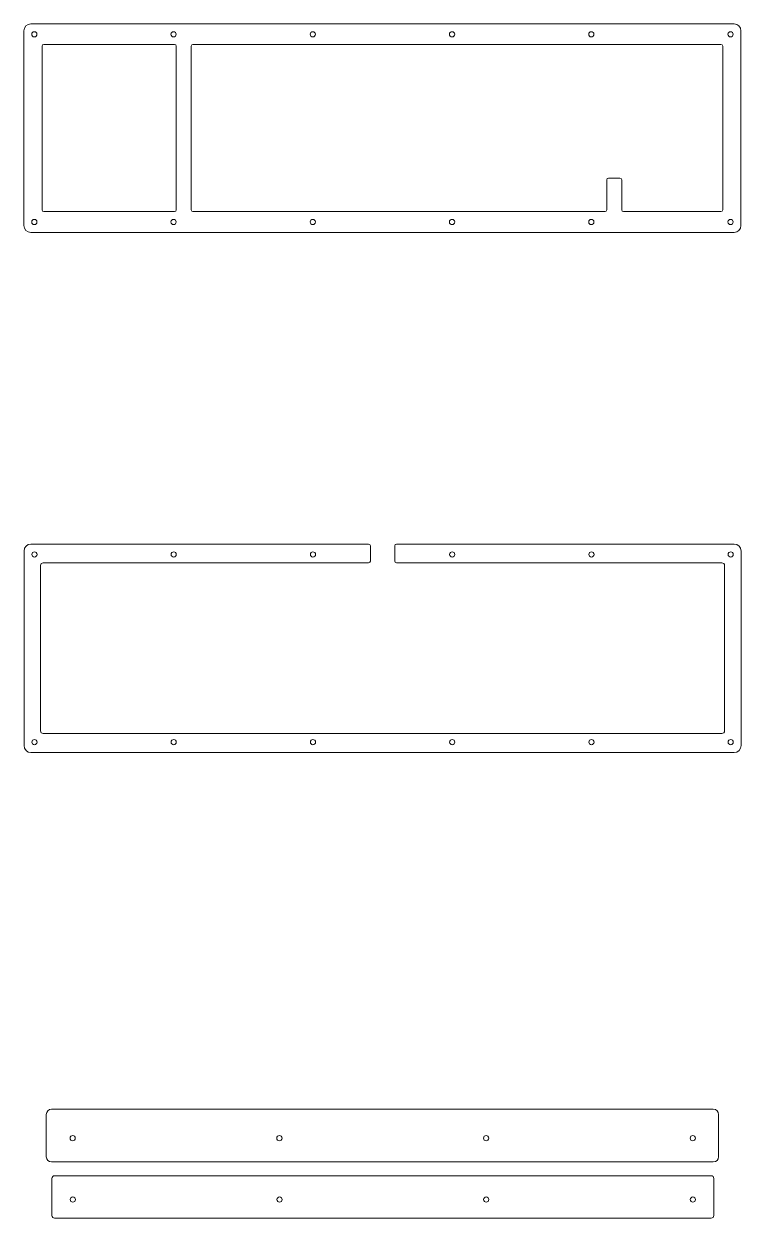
# Model space of a CAD drawing. Header units: inches. Extents: x -33 to 93, y -21 to 51.
# Drawn here: x 9.4 to 50.6, y -18 to 50.8 of the extents above; entities that cross this region are included whole.
import ezdxf

# ---------------------------------------------------------------- set-up
doc = ezdxf.new("R2010")
doc.units = ezdxf.units.IN
doc.header["$MEASUREMENT"] = 0
doc.layers.add('Layer 1', color=7, linetype='Continuous')

# ---------------------------------------------------------------- blocks, each defined once
blk = doc.blocks.new('block 35')
at = {"layer": 'Layer 1', "lineweight": 0}
blk.add_open_spline([(10.122, 50.151), (10.122, 50.234), (10.055, 50.301), (9.972, 50.301), (9.889, 50.301), (9.822, 50.234), (9.822, 50.151), (9.822, 50.068), (9.889, 50.001), (9.972, 50.001), (10.055, 50.001), (10.122, 50.068), (10.122, 50.151)], degree=3, knots=[0, 0, 0, 0, 1, 1, 1, 2, 2, 2, 3, 3, 3, 4, 4, 4, 4], dxfattribs=at)
blk = doc.blocks.new('block 34')
at = {"layer": 'Layer 1'}
blk.add_blockref('block 35', (0, 0), dxfattribs=at)
blk = doc.blocks.new('block 37')
at = {"layer": 'Layer 1', "lineweight": 0}
blk.add_open_spline([(18.132, 50.151), (18.132, 50.234), (18.064, 50.301), (17.982, 50.301), (17.899, 50.301), (17.832, 50.234), (17.832, 50.151), (17.832, 50.068), (17.899, 50.001), (17.982, 50.001), (18.064, 50.001), (18.132, 50.068), (18.132, 50.151)], degree=3, knots=[0, 0, 0, 0, 1, 1, 1, 2, 2, 2, 3, 3, 3, 4, 4, 4, 4], dxfattribs=at)
blk = doc.blocks.new('block 36')
at = {"layer": 'Layer 1'}
blk.add_blockref('block 37', (0, 0), dxfattribs=at)
blk = doc.blocks.new('block 39')
at = {"layer": 'Layer 1', "lineweight": 0}
blk.add_open_spline([(26.141, 50.151), (26.141, 50.234), (26.074, 50.301), (25.991, 50.301), (25.908, 50.301), (25.841, 50.234), (25.841, 50.151), (25.841, 50.068), (25.908, 50.001), (25.991, 50.001), (26.074, 50.001), (26.141, 50.068), (26.141, 50.151)], degree=3, knots=[0, 0, 0, 0, 1, 1, 1, 2, 2, 2, 3, 3, 3, 4, 4, 4, 4], dxfattribs=at)
blk = doc.blocks.new('block 38')
at = {"layer": 'Layer 1'}
blk.add_blockref('block 39', (0, 0), dxfattribs=at)
blk = doc.blocks.new('block 41')
at = {"layer": 'Layer 1', "lineweight": 0}
blk.add_open_spline([(34.151, 50.151), (34.151, 50.234), (34.083, 50.301), (34.001, 50.301), (33.918, 50.301), (33.851, 50.234), (33.851, 50.151), (33.851, 50.068), (33.918, 50.001), (34.001, 50.001), (34.083, 50.001), (34.151, 50.068), (34.151, 50.151)], degree=3, knots=[0, 0, 0, 0, 1, 1, 1, 2, 2, 2, 3, 3, 3, 4, 4, 4, 4], dxfattribs=at)
blk = doc.blocks.new('block 40')
at = {"layer": 'Layer 1'}
blk.add_blockref('block 41', (0, 0), dxfattribs=at)
blk = doc.blocks.new('block 43')
at = {"layer": 'Layer 1', "lineweight": 0}
blk.add_open_spline([(42.16, 50.151), (42.16, 50.234), (42.093, 50.301), (42.01, 50.301), (41.927, 50.301), (41.86, 50.234), (41.86, 50.151), (41.86, 50.068), (41.927, 50.001), (42.01, 50.001), (42.093, 50.001), (42.16, 50.068), (42.16, 50.151)], degree=3, knots=[0, 0, 0, 0, 1, 1, 1, 2, 2, 2, 3, 3, 3, 4, 4, 4, 4], dxfattribs=at)
blk = doc.blocks.new('block 42')
at = {"layer": 'Layer 1'}
blk.add_blockref('block 43', (0, 0), dxfattribs=at)
blk = doc.blocks.new('block 45')
at = {"layer": 'Layer 1', "lineweight": 0}
blk.add_open_spline([(50.17, 50.151), (50.17, 50.234), (50.102, 50.301), (50.02, 50.301), (49.937, 50.301), (49.87, 50.234), (49.87, 50.151), (49.87, 50.068), (49.937, 50.001), (50.02, 50.001), (50.102, 50.001), (50.17, 50.068), (50.17, 50.151)], degree=3, knots=[0, 0, 0, 0, 1, 1, 1, 2, 2, 2, 3, 3, 3, 4, 4, 4, 4], dxfattribs=at)
blk = doc.blocks.new('block 44')
at = {"layer": 'Layer 1'}
blk.add_blockref('block 45', (0, 0), dxfattribs=at)
blk = doc.blocks.new('block 47')
at = {"layer": 'Layer 1', "lineweight": 0}
blk.add_open_spline([(50.17, 39.351), (50.17, 39.434), (50.102, 39.501), (50.02, 39.501), (49.937, 39.501), (49.87, 39.434), (49.87, 39.351), (49.87, 39.268), (49.937, 39.201), (50.02, 39.201), (50.102, 39.201), (50.17, 39.268), (50.17, 39.351)], degree=3, knots=[0, 0, 0, 0, 1, 1, 1, 2, 2, 2, 3, 3, 3, 4, 4, 4, 4], dxfattribs=at)
blk = doc.blocks.new('block 46')
at = {"layer": 'Layer 1'}
blk.add_blockref('block 47', (0, 0), dxfattribs=at)
blk = doc.blocks.new('block 49')
at = {"layer": 'Layer 1', "lineweight": 0}
blk.add_open_spline([(42.16, 39.351), (42.16, 39.434), (42.093, 39.501), (42.01, 39.501), (41.927, 39.501), (41.86, 39.434), (41.86, 39.351), (41.86, 39.268), (41.927, 39.201), (42.01, 39.201), (42.093, 39.201), (42.16, 39.268), (42.16, 39.351)], degree=3, knots=[0, 0, 0, 0, 1, 1, 1, 2, 2, 2, 3, 3, 3, 4, 4, 4, 4], dxfattribs=at)
blk = doc.blocks.new('block 48')
at = {"layer": 'Layer 1'}
blk.add_blockref('block 49', (0, 0), dxfattribs=at)
blk = doc.blocks.new('block 51')
at = {"layer": 'Layer 1', "lineweight": 0}
blk.add_open_spline([(34.151, 39.351), (34.151, 39.434), (34.083, 39.501), (34.001, 39.501), (33.918, 39.501), (33.851, 39.434), (33.851, 39.351), (33.851, 39.268), (33.918, 39.201), (34.001, 39.201), (34.083, 39.201), (34.151, 39.268), (34.151, 39.351)], degree=3, knots=[0, 0, 0, 0, 1, 1, 1, 2, 2, 2, 3, 3, 3, 4, 4, 4, 4], dxfattribs=at)
blk = doc.blocks.new('block 50')
at = {"layer": 'Layer 1'}
blk.add_blockref('block 51', (0, 0), dxfattribs=at)
blk = doc.blocks.new('block 53')
at = {"layer": 'Layer 1', "lineweight": 0}
blk.add_open_spline([(26.141, 39.351), (26.141, 39.434), (26.074, 39.501), (25.991, 39.501), (25.908, 39.501), (25.841, 39.434), (25.841, 39.351), (25.841, 39.268), (25.908, 39.201), (25.991, 39.201), (26.074, 39.201), (26.141, 39.268), (26.141, 39.351)], degree=3, knots=[0, 0, 0, 0, 1, 1, 1, 2, 2, 2, 3, 3, 3, 4, 4, 4, 4], dxfattribs=at)
blk = doc.blocks.new('block 52')
at = {"layer": 'Layer 1'}
blk.add_blockref('block 53', (0, 0), dxfattribs=at)
blk = doc.blocks.new('block 55')
at = {"layer": 'Layer 1', "lineweight": 0}
blk.add_open_spline([(18.132, 39.351), (18.132, 39.434), (18.064, 39.501), (17.982, 39.501), (17.899, 39.501), (17.832, 39.434), (17.832, 39.351), (17.832, 39.268), (17.899, 39.201), (17.982, 39.201), (18.064, 39.201), (18.132, 39.268), (18.132, 39.351)], degree=3, knots=[0, 0, 0, 0, 1, 1, 1, 2, 2, 2, 3, 3, 3, 4, 4, 4, 4], dxfattribs=at)
blk = doc.blocks.new('block 54')
at = {"layer": 'Layer 1'}
blk.add_blockref('block 55', (0, 0), dxfattribs=at)
blk = doc.blocks.new('block 57')
at = {"layer": 'Layer 1', "lineweight": 0}
blk.add_open_spline([(10.122, 39.351), (10.122, 39.434), (10.055, 39.501), (9.972, 39.501), (9.889, 39.501), (9.822, 39.434), (9.822, 39.351), (9.822, 39.268), (9.889, 39.201), (9.972, 39.201), (10.055, 39.201), (10.122, 39.268), (10.122, 39.351)], degree=3, knots=[0, 0, 0, 0, 1, 1, 1, 2, 2, 2, 3, 3, 3, 4, 4, 4, 4], dxfattribs=at)
blk = doc.blocks.new('block 56')
at = {"layer": 'Layer 1'}
blk.add_blockref('block 57', (0, 0), dxfattribs=at)
blk = doc.blocks.new('block 59')
at = {"layer": 'Layer 1', "lineweight": 0}
blk.add_open_spline([(9.372, 39.151), (9.372, 39.151), (9.372, 50.351), (9.372, 50.351), (9.372, 50.572), (9.551, 50.751), (9.772, 50.751), (9.772, 50.751), (50.22, 50.751), (50.22, 50.751), (50.441, 50.751), (50.62, 50.572), (50.62, 50.351), (50.62, 50.351), (50.62, 39.151), (50.62, 39.151), (50.62, 38.93), (50.441, 38.751), (50.22, 38.751), (50.22, 38.751), (9.772, 38.751), (9.772, 38.751), (9.551, 38.751), (9.372, 38.93), (9.372, 39.151)], degree=3, knots=[0, 0, 0, 0, 1, 1, 1, 2, 2, 2, 3, 3, 3, 4, 4, 4, 5, 5, 5, 6, 6, 6, 7, 7, 7, 8, 8, 8, 8], dxfattribs=at)
blk = doc.blocks.new('block 58')
at = {"layer": 'Layer 1'}
blk.add_blockref('block 59', (0, 0), dxfattribs=at)
blk = doc.blocks.new('block 61')
at = {"layer": 'Layer 1', "lineweight": 0}
blk.add_open_spline([(10.422, 49.471), (10.422, 49.526), (10.467, 49.571), (10.522, 49.571), (10.522, 49.571), (18.037, 49.571), (18.037, 49.571), (18.092, 49.571), (18.137, 49.526), (18.137, 49.471), (18.137, 49.471), (18.137, 40.051), (18.137, 40.051), (18.137, 39.996), (18.092, 39.951), (18.037, 39.951), (18.037, 39.951), (10.522, 39.951), (10.522, 39.951), (10.467, 39.951), (10.422, 39.996), (10.422, 40.051), (10.422, 40.051), (10.422, 49.471), (10.422, 49.471)], degree=3, knots=[0, 0, 0, 0, 1, 1, 1, 2, 2, 2, 3, 3, 3, 4, 4, 4, 5, 5, 5, 6, 6, 6, 7, 7, 7, 8, 8, 8, 8], dxfattribs=at)
blk = doc.blocks.new('block 60')
at = {"layer": 'Layer 1'}
blk.add_blockref('block 61', (0, 0), dxfattribs=at)
blk = doc.blocks.new('block 63')
at = {"layer": 'Layer 1', "lineweight": 0}
blk.add_open_spline([(19.095, 49.569), (19.04, 49.569), (18.995, 49.524), (18.995, 49.469), (18.995, 49.469), (18.995, 40.051), (18.995, 40.051), (18.995, 39.996), (19.039, 39.951), (19.095, 39.951), (19.095, 39.951), (42.802, 39.951), (42.802, 39.951), (42.857, 39.951), (42.902, 39.996), (42.902, 40.051), (42.902, 40.051), (42.902, 41.776), (42.902, 41.776), (42.902, 41.831), (42.947, 41.876), (43.002, 41.876), (43.002, 41.876), (43.66, 41.876), (43.66, 41.876), (43.715, 41.876), (43.76, 41.831), (43.76, 41.776), (43.76, 41.776), (43.76, 40.051), (43.76, 40.051), (43.76, 39.996), (43.804, 39.951), (43.86, 39.951), (43.86, 39.951), (49.47, 39.951), (49.47, 39.951), (49.525, 39.951), (49.57, 39.996), (49.57, 40.051), (49.57, 40.051), (49.57, 49.469), (49.57, 49.469), (49.57, 49.524), (49.525, 49.569), (49.47, 49.569), (49.47, 49.569), (19.095, 49.569), (19.095, 49.569)], degree=3, knots=[0, 0, 0, 0, 1, 1, 1, 2, 2, 2, 3, 3, 3, 4, 4, 4, 5, 5, 5, 6, 6, 6, 7, 7, 7, 8, 8, 8, 9, 9, 9, 10, 10, 10, 11, 11, 11, 12, 12, 12, 13, 13, 13, 14, 14, 14, 15, 15, 15, 16, 16, 16, 16], dxfattribs=at)
blk = doc.blocks.new('block 62')
at = {"layer": 'Layer 1'}
blk.add_blockref('block 63', (0, 0), dxfattribs=at)
blk = doc.blocks.new('block 33')
at = {"layer": 'Layer 1'}
for name in ['block 58', 'block 34', 'block 36', 'block 38', 'block 40', 'block 42', 'block 44', 'block 60', 'block 62', 'block 56', 'block 54', 'block 52', 'block 50', 'block 48', 'block 46']:
    blk.add_blockref(name, (0, 0), dxfattribs=at)
blk = doc.blocks.new('block 94')
at = {"layer": 'Layer 1', "lineweight": 0}
blk.add_open_spline([(11.137, -15.538), (11.054, -15.538), (10.987, -15.605), (10.987, -15.688), (10.987, -15.688), (10.987, -17.823), (10.987, -17.823), (10.987, -17.906), (11.054, -17.973), (11.137, -17.973), (11.137, -17.973), (48.906, -17.973), (48.906, -17.973), (48.989, -17.973), (49.056, -17.906), (49.056, -17.823), (49.056, -17.823), (49.056, -15.688), (49.056, -15.688), (49.056, -15.605), (48.989, -15.538), (48.906, -15.538), (48.906, -15.538), (11.137, -15.538), (11.137, -15.538)], degree=3, knots=[0, 0, 0, 0, 1, 1, 1, 2, 2, 2, 3, 3, 3, 4, 4, 4, 5, 5, 5, 6, 6, 6, 7, 7, 7, 8, 8, 8, 8], dxfattribs=at)
blk = doc.blocks.new('block 93')
at = {"layer": 'Layer 1'}
blk.add_blockref('block 94', (0, 0), dxfattribs=at)
blk = doc.blocks.new('block 96')
at = {"layer": 'Layer 1', "lineweight": 0}
blk.add_open_spline([(48.006, -16.906), (48.006, -16.823), (47.939, -16.756), (47.856, -16.756), (47.773, -16.756), (47.706, -16.823), (47.706, -16.906), (47.706, -16.989), (47.773, -17.056), (47.856, -17.056), (47.939, -17.056), (48.006, -16.989), (48.006, -16.906)], degree=3, knots=[0, 0, 0, 0, 1, 1, 1, 2, 2, 2, 3, 3, 3, 4, 4, 4, 4], dxfattribs=at)
blk = doc.blocks.new('block 95')
at = {"layer": 'Layer 1'}
blk.add_blockref('block 96', (0, 0), dxfattribs=at)
blk = doc.blocks.new('block 98')
at = {"layer": 'Layer 1', "lineweight": 0}
blk.add_open_spline([(36.116, -16.906), (36.116, -16.823), (36.049, -16.756), (35.966, -16.756), (35.883, -16.756), (35.816, -16.823), (35.816, -16.906), (35.816, -16.989), (35.883, -17.056), (35.966, -17.056), (36.049, -17.056), (36.116, -16.989), (36.116, -16.906)], degree=3, knots=[0, 0, 0, 0, 1, 1, 1, 2, 2, 2, 3, 3, 3, 4, 4, 4, 4], dxfattribs=at)
blk = doc.blocks.new('block 97')
at = {"layer": 'Layer 1'}
blk.add_blockref('block 98', (0, 0), dxfattribs=at)
blk = doc.blocks.new('block 100')
at = {"layer": 'Layer 1', "lineweight": 0}
blk.add_open_spline([(24.227, -16.906), (24.227, -16.823), (24.159, -16.756), (24.077, -16.756), (23.994, -16.756), (23.927, -16.823), (23.927, -16.906), (23.927, -16.989), (23.994, -17.056), (24.077, -17.056), (24.159, -17.056), (24.227, -16.989), (24.227, -16.906)], degree=3, knots=[0, 0, 0, 0, 1, 1, 1, 2, 2, 2, 3, 3, 3, 4, 4, 4, 4], dxfattribs=at)
blk = doc.blocks.new('block 99')
at = {"layer": 'Layer 1'}
blk.add_blockref('block 100', (0, 0), dxfattribs=at)
blk = doc.blocks.new('block 102')
at = {"layer": 'Layer 1', "lineweight": 0}
blk.add_open_spline([(12.337, -16.906), (12.337, -16.823), (12.27, -16.756), (12.187, -16.756), (12.104, -16.756), (12.037, -16.823), (12.037, -16.906), (12.037, -16.989), (12.104, -17.056), (12.187, -17.056), (12.27, -17.056), (12.337, -16.989), (12.337, -16.906)], degree=3, knots=[0, 0, 0, 0, 1, 1, 1, 2, 2, 2, 3, 3, 3, 4, 4, 4, 4], dxfattribs=at)
blk = doc.blocks.new('block 101')
at = {"layer": 'Layer 1'}
blk.add_blockref('block 102', (0, 0), dxfattribs=at)
blk = doc.blocks.new('block 92')
at = {"layer": 'Layer 1'}
for name in ['block 93', 'block 101', 'block 99', 'block 97', 'block 95']:
    blk.add_blockref(name, (0, 0), dxfattribs=at)
blk = doc.blocks.new('block 106')
at = {"layer": 'Layer 1', "lineweight": 0}
blk.add_open_spline([(10.961, -11.704), (10.796, -11.704), (10.661, -11.839), (10.661, -12.004), (10.661, -12.004), (10.661, -14.44), (10.661, -14.44), (10.661, -14.605), (10.796, -14.74), (10.961, -14.74), (10.961, -14.74), (49.03, -14.74), (49.03, -14.74), (49.196, -14.74), (49.33, -14.605), (49.33, -14.44), (49.33, -14.44), (49.33, -12.004), (49.33, -12.004), (49.33, -11.839), (49.196, -11.704), (49.03, -11.704), (49.03, -11.704), (10.961, -11.704), (10.961, -11.704)], degree=3, knots=[0, 0, 0, 0, 1, 1, 1, 2, 2, 2, 3, 3, 3, 4, 4, 4, 5, 5, 5, 6, 6, 6, 7, 7, 7, 8, 8, 8, 8], dxfattribs=at)
blk = doc.blocks.new('block 105')
at = {"layer": 'Layer 1'}
blk.add_blockref('block 106', (0, 0), dxfattribs=at)
blk = doc.blocks.new('block 104')
at = {"layer": 'Layer 1'}
blk.add_blockref('block 105', (0, 0), dxfattribs=at)
blk = doc.blocks.new('block 108')
at = {"layer": 'Layer 1', "lineweight": 0}
blk.add_open_spline([(47.998, -13.372), (47.998, -13.289), (47.931, -13.222), (47.848, -13.222), (47.765, -13.222), (47.698, -13.289), (47.698, -13.372), (47.698, -13.455), (47.765, -13.522), (47.848, -13.522), (47.931, -13.522), (47.998, -13.455), (47.998, -13.372)], degree=3, knots=[0, 0, 0, 0, 1, 1, 1, 2, 2, 2, 3, 3, 3, 4, 4, 4, 4], dxfattribs=at)
blk = doc.blocks.new('block 107')
at = {"layer": 'Layer 1'}
blk.add_blockref('block 108', (0, 0), dxfattribs=at)
blk = doc.blocks.new('block 110')
at = {"layer": 'Layer 1', "lineweight": 0}
blk.add_open_spline([(36.108, -13.372), (36.108, -13.289), (36.041, -13.222), (35.958, -13.222), (35.875, -13.222), (35.808, -13.289), (35.808, -13.372), (35.808, -13.455), (35.875, -13.522), (35.958, -13.522), (36.041, -13.522), (36.108, -13.455), (36.108, -13.372)], degree=3, knots=[0, 0, 0, 0, 1, 1, 1, 2, 2, 2, 3, 3, 3, 4, 4, 4, 4], dxfattribs=at)
blk = doc.blocks.new('block 109')
at = {"layer": 'Layer 1'}
blk.add_blockref('block 110', (0, 0), dxfattribs=at)
blk = doc.blocks.new('block 112')
at = {"layer": 'Layer 1', "lineweight": 0}
blk.add_open_spline([(24.219, -13.372), (24.219, -13.289), (24.152, -13.222), (24.069, -13.222), (23.986, -13.222), (23.919, -13.289), (23.919, -13.372), (23.919, -13.455), (23.986, -13.522), (24.069, -13.522), (24.152, -13.522), (24.219, -13.455), (24.219, -13.372)], degree=3, knots=[0, 0, 0, 0, 1, 1, 1, 2, 2, 2, 3, 3, 3, 4, 4, 4, 4], dxfattribs=at)
blk = doc.blocks.new('block 111')
at = {"layer": 'Layer 1'}
blk.add_blockref('block 112', (0, 0), dxfattribs=at)
blk = doc.blocks.new('block 114')
at = {"layer": 'Layer 1', "lineweight": 0}
blk.add_open_spline([(12.329, -13.372), (12.329, -13.289), (12.262, -13.222), (12.179, -13.222), (12.096, -13.222), (12.029, -13.289), (12.029, -13.372), (12.029, -13.455), (12.096, -13.522), (12.179, -13.522), (12.262, -13.522), (12.329, -13.455), (12.329, -13.372)], degree=3, knots=[0, 0, 0, 0, 1, 1, 1, 2, 2, 2, 3, 3, 3, 4, 4, 4, 4], dxfattribs=at)
blk = doc.blocks.new('block 113')
at = {"layer": 'Layer 1'}
blk.add_blockref('block 114', (0, 0), dxfattribs=at)
blk = doc.blocks.new('block 103')
at = {"layer": 'Layer 1'}
for name in ['block 104', 'block 113', 'block 111', 'block 109', 'block 107']:
    blk.add_blockref(name, (0, 0), dxfattribs=at)
blk = doc.blocks.new('block 117')
at = {"layer": 'Layer 1', "lineweight": 0}
blk.add_open_spline([(10.13, 20.217), (10.13, 20.3), (10.063, 20.367), (9.98, 20.367), (9.897, 20.367), (9.83, 20.3), (9.83, 20.217), (9.83, 20.134), (9.897, 20.067), (9.98, 20.067), (10.063, 20.067), (10.13, 20.134), (10.13, 20.217)], degree=3, knots=[0, 0, 0, 0, 1, 1, 1, 2, 2, 2, 3, 3, 3, 4, 4, 4, 4], dxfattribs=at)
blk = doc.blocks.new('block 116')
at = {"layer": 'Layer 1'}
blk.add_blockref('block 117', (0, 0), dxfattribs=at)
blk = doc.blocks.new('block 119')
at = {"layer": 'Layer 1', "lineweight": 0}
blk.add_open_spline([(18.139, 20.217), (18.139, 20.3), (18.072, 20.367), (17.989, 20.367), (17.907, 20.367), (17.839, 20.3), (17.839, 20.217), (17.839, 20.134), (17.907, 20.067), (17.989, 20.067), (18.072, 20.067), (18.139, 20.134), (18.139, 20.217)], degree=3, knots=[0, 0, 0, 0, 1, 1, 1, 2, 2, 2, 3, 3, 3, 4, 4, 4, 4], dxfattribs=at)
blk = doc.blocks.new('block 118')
at = {"layer": 'Layer 1'}
blk.add_blockref('block 119', (0, 0), dxfattribs=at)
blk = doc.blocks.new('block 121')
at = {"layer": 'Layer 1', "lineweight": 0}
blk.add_open_spline([(26.149, 20.217), (26.149, 20.3), (26.082, 20.367), (25.999, 20.367), (25.916, 20.367), (25.849, 20.3), (25.849, 20.217), (25.849, 20.134), (25.916, 20.067), (25.999, 20.067), (26.082, 20.067), (26.149, 20.134), (26.149, 20.217)], degree=3, knots=[0, 0, 0, 0, 1, 1, 1, 2, 2, 2, 3, 3, 3, 4, 4, 4, 4], dxfattribs=at)
blk = doc.blocks.new('block 120')
at = {"layer": 'Layer 1'}
blk.add_blockref('block 121', (0, 0), dxfattribs=at)
blk = doc.blocks.new('block 123')
at = {"layer": 'Layer 1', "lineweight": 0}
blk.add_open_spline([(34.159, 20.217), (34.159, 20.3), (34.091, 20.367), (34.009, 20.367), (33.926, 20.367), (33.859, 20.3), (33.859, 20.217), (33.859, 20.134), (33.926, 20.067), (34.009, 20.067), (34.091, 20.067), (34.159, 20.134), (34.159, 20.217)], degree=3, knots=[0, 0, 0, 0, 1, 1, 1, 2, 2, 2, 3, 3, 3, 4, 4, 4, 4], dxfattribs=at)
blk = doc.blocks.new('block 122')
at = {"layer": 'Layer 1'}
blk.add_blockref('block 123', (0, 0), dxfattribs=at)
blk = doc.blocks.new('block 125')
at = {"layer": 'Layer 1', "lineweight": 0}
blk.add_open_spline([(42.168, 20.217), (42.168, 20.3), (42.101, 20.367), (42.018, 20.367), (41.935, 20.367), (41.868, 20.3), (41.868, 20.217), (41.868, 20.134), (41.935, 20.067), (42.018, 20.067), (42.101, 20.067), (42.168, 20.134), (42.168, 20.217)], degree=3, knots=[0, 0, 0, 0, 1, 1, 1, 2, 2, 2, 3, 3, 3, 4, 4, 4, 4], dxfattribs=at)
blk = doc.blocks.new('block 124')
at = {"layer": 'Layer 1'}
blk.add_blockref('block 125', (0, 0), dxfattribs=at)
blk = doc.blocks.new('block 127')
at = {"layer": 'Layer 1', "lineweight": 0}
blk.add_open_spline([(50.178, 20.217), (50.178, 20.3), (50.11, 20.367), (50.028, 20.367), (49.945, 20.367), (49.878, 20.3), (49.878, 20.217), (49.878, 20.134), (49.945, 20.067), (50.028, 20.067), (50.11, 20.067), (50.178, 20.134), (50.178, 20.217)], degree=3, knots=[0, 0, 0, 0, 1, 1, 1, 2, 2, 2, 3, 3, 3, 4, 4, 4, 4], dxfattribs=at)
blk = doc.blocks.new('block 126')
at = {"layer": 'Layer 1'}
blk.add_blockref('block 127', (0, 0), dxfattribs=at)
blk = doc.blocks.new('block 129')
at = {"layer": 'Layer 1', "lineweight": 0}
blk.add_open_spline([(50.178, 9.417), (50.178, 9.5), (50.11, 9.567), (50.028, 9.567), (49.945, 9.567), (49.878, 9.5), (49.878, 9.417), (49.878, 9.334), (49.945, 9.267), (50.028, 9.267), (50.11, 9.267), (50.178, 9.334), (50.178, 9.417)], degree=3, knots=[0, 0, 0, 0, 1, 1, 1, 2, 2, 2, 3, 3, 3, 4, 4, 4, 4], dxfattribs=at)
blk = doc.blocks.new('block 128')
at = {"layer": 'Layer 1'}
blk.add_blockref('block 129', (0, 0), dxfattribs=at)
blk = doc.blocks.new('block 131')
at = {"layer": 'Layer 1', "lineweight": 0}
blk.add_open_spline([(42.168, 9.417), (42.168, 9.5), (42.101, 9.567), (42.018, 9.567), (41.935, 9.567), (41.868, 9.5), (41.868, 9.417), (41.868, 9.334), (41.935, 9.267), (42.018, 9.267), (42.101, 9.267), (42.168, 9.334), (42.168, 9.417)], degree=3, knots=[0, 0, 0, 0, 1, 1, 1, 2, 2, 2, 3, 3, 3, 4, 4, 4, 4], dxfattribs=at)
blk = doc.blocks.new('block 130')
at = {"layer": 'Layer 1'}
blk.add_blockref('block 131', (0, 0), dxfattribs=at)
blk = doc.blocks.new('block 133')
at = {"layer": 'Layer 1', "lineweight": 0}
blk.add_open_spline([(34.159, 9.417), (34.159, 9.5), (34.091, 9.567), (34.009, 9.567), (33.926, 9.567), (33.859, 9.5), (33.859, 9.417), (33.859, 9.334), (33.926, 9.267), (34.009, 9.267), (34.091, 9.267), (34.159, 9.334), (34.159, 9.417)], degree=3, knots=[0, 0, 0, 0, 1, 1, 1, 2, 2, 2, 3, 3, 3, 4, 4, 4, 4], dxfattribs=at)
blk = doc.blocks.new('block 132')
at = {"layer": 'Layer 1'}
blk.add_blockref('block 133', (0, 0), dxfattribs=at)
blk = doc.blocks.new('block 135')
at = {"layer": 'Layer 1', "lineweight": 0}
blk.add_open_spline([(26.149, 9.417), (26.149, 9.5), (26.082, 9.567), (25.999, 9.567), (25.916, 9.567), (25.849, 9.5), (25.849, 9.417), (25.849, 9.334), (25.916, 9.267), (25.999, 9.267), (26.082, 9.267), (26.149, 9.334), (26.149, 9.417)], degree=3, knots=[0, 0, 0, 0, 1, 1, 1, 2, 2, 2, 3, 3, 3, 4, 4, 4, 4], dxfattribs=at)
blk = doc.blocks.new('block 134')
at = {"layer": 'Layer 1'}
blk.add_blockref('block 135', (0, 0), dxfattribs=at)
blk = doc.blocks.new('block 137')
at = {"layer": 'Layer 1', "lineweight": 0}
blk.add_open_spline([(18.139, 9.417), (18.139, 9.5), (18.072, 9.567), (17.989, 9.567), (17.907, 9.567), (17.839, 9.5), (17.839, 9.417), (17.839, 9.334), (17.907, 9.267), (17.989, 9.267), (18.072, 9.267), (18.139, 9.334), (18.139, 9.417)], degree=3, knots=[0, 0, 0, 0, 1, 1, 1, 2, 2, 2, 3, 3, 3, 4, 4, 4, 4], dxfattribs=at)
blk = doc.blocks.new('block 136')
at = {"layer": 'Layer 1'}
blk.add_blockref('block 137', (0, 0), dxfattribs=at)
blk = doc.blocks.new('block 139')
at = {"layer": 'Layer 1', "lineweight": 0}
blk.add_open_spline([(10.13, 9.417), (10.13, 9.5), (10.063, 9.567), (9.98, 9.567), (9.897, 9.567), (9.83, 9.5), (9.83, 9.417), (9.83, 9.334), (9.897, 9.267), (9.98, 9.267), (10.063, 9.267), (10.13, 9.334), (10.13, 9.417)], degree=3, knots=[0, 0, 0, 0, 1, 1, 1, 2, 2, 2, 3, 3, 3, 4, 4, 4, 4], dxfattribs=at)
blk = doc.blocks.new('block 138')
at = {"layer": 'Layer 1'}
blk.add_blockref('block 139', (0, 0), dxfattribs=at)
blk = doc.blocks.new('block 141')
at = {"layer": 'Layer 1', "lineweight": 0}
blk.add_open_spline([(50.227, 8.817), (50.448, 8.817), (50.628, 8.996), (50.628, 9.217), (50.628, 9.217), (50.628, 20.417), (50.628, 20.417), (50.628, 20.638), (50.448, 20.817), (50.227, 20.817), (50.227, 20.817), (30.804, 20.817), (30.804, 20.817), (30.748, 20.817), (30.704, 20.772), (30.704, 20.717), (30.704, 20.717), (30.704, 19.837), (30.704, 19.837), (30.704, 19.782), (30.748, 19.737), (30.804, 19.737), (30.804, 19.737), (49.527, 19.737), (49.527, 19.737), (49.61, 19.737), (49.677, 19.67), (49.677, 19.587), (49.677, 19.587), (49.677, 10.067), (49.677, 10.067), (49.677, 9.984), (49.61, 9.917), (49.527, 9.917), (49.527, 9.917), (10.48, 9.917), (10.48, 9.917), (10.397, 9.917), (10.33, 9.984), (10.33, 10.067), (10.33, 10.067), (10.33, 19.587), (10.33, 19.587), (10.33, 19.67), (10.397, 19.737), (10.48, 19.737), (10.48, 19.737), (29.204, 19.737), (29.204, 19.737), (29.259, 19.737), (29.304, 19.782), (29.304, 19.837), (29.304, 19.837), (29.304, 20.717), (29.304, 20.717), (29.304, 20.772), (29.259, 20.817), (29.204, 20.817), (29.204, 20.817), (9.78, 20.817), (9.78, 20.817), (9.559, 20.817), (9.38, 20.638), (9.38, 20.417), (9.38, 20.417), (9.38, 9.217), (9.38, 9.217), (9.38, 8.996), (9.559, 8.817), (9.78, 8.817), (9.78, 8.817), (50.227, 8.817), (50.227, 8.817)], degree=3, knots=[0, 0, 0, 0, 1, 1, 1, 2, 2, 2, 3, 3, 3, 4, 4, 4, 5, 5, 5, 6, 6, 6, 7, 7, 7, 8, 8, 8, 9, 9, 9, 10, 10, 10, 11, 11, 11, 12, 12, 12, 13, 13, 13, 14, 14, 14, 15, 15, 15, 16, 16, 16, 17, 17, 17, 18, 18, 18, 19, 19, 19, 20, 20, 20, 21, 21, 21, 22, 22, 22, 23, 23, 23, 24, 24, 24, 24], dxfattribs=at)
blk = doc.blocks.new('block 140')
at = {"layer": 'Layer 1'}
blk.add_blockref('block 141', (0, 0), dxfattribs=at)
blk = doc.blocks.new('block 115')
at = {"layer": 'Layer 1'}
for name in ['block 140', 'block 116', 'block 118', 'block 120', 'block 122', 'block 124', 'block 126', 'block 138', 'block 136', 'block 134', 'block 132', 'block 130', 'block 128']:
    blk.add_blockref(name, (0, 0), dxfattribs=at)

msp = doc.modelspace()

# ---------------------------------------------------------------- block references
at = {"layer": 'Layer 1'}
for name in ['block 33', 'block 115', 'block 103', 'block 92']:
    msp.add_blockref(name, (0, 0), dxfattribs=at)

doc.saveas('drawing.dxf')
